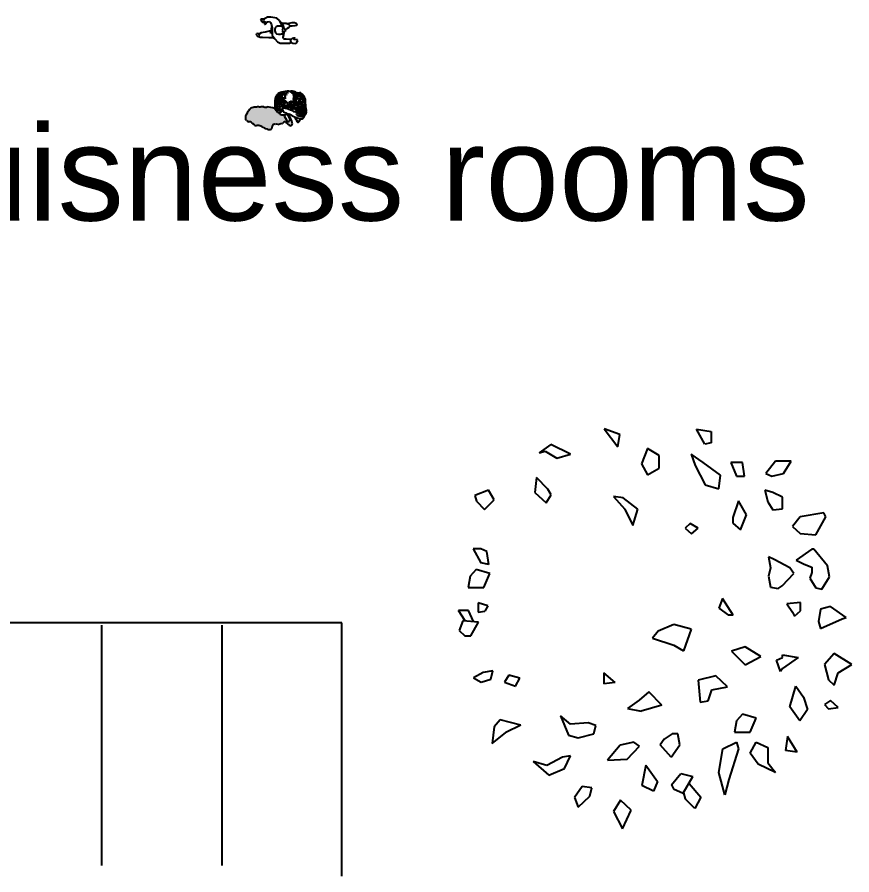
# Model space of a CAD drawing. Header units: millimetres. Extents: x -17017 to 2697, y 1903 to 18260.
# Drawn here: x -17005.817 to -17002.342, y 18216.758 to 18220.327 of the extents above; entities that cross this region are included whole.
import ezdxf

# ---------------------------------------------------------------- set-up
doc = ezdxf.new("R2010")
doc.units = ezdxf.units.MM
doc.linetypes.add('0', pattern=[0])
for name, color, linetype in [('BONGDO', 8, 'Continuous'), ('CAY', 94, 'Continuous'), ('DIEN HOA', 111, 'Continuous'), ('DIENHOA', 3, 'Continuous')]:
    doc.layers.add(name, color=color, linetype=linetype)
doc.styles.get("Standard").update_dxf_attribs({"font": 'arial.ttf'})

# ---------------------------------------------------------------- blocks, each defined once
blk = doc.blocks.new('A$C5AA32782')
at = {"layer": 'CAY'}
for p, q in [((452.9, 931.4, 0), (426.3, 893.8, 0)), ((456.2, 922, 0), (452.9, 931.4, 0)), ((566, 945.5, 0), (539.4, 903.2, 0)), ((585.9, 912.6, 0), (566, 945.5, 0)), ((479.5, 870.3, 0), (456.2, 922, 0)), ((615.9, 903.2, 0), (585.9, 912.6, 0)), ((669.1, 912.6, 0), (652.5, 893.8, 0)), ((672.4, 889.1, 0), (669.1, 912.6, 0)), ((328.5, 887.1, 0), (288.5, 854.2, 0)), ((355.1, 891.8, 0), (328.5, 887.1, 0)), ((385, 873, 0), (355.1, 891.8, 0)), ((426.3, 893.8, 0), (432.9, 870.3, 0)), ((539.4, 903.2, 0), (566, 879.7, 0)), ((566, 879.7, 0), (602.6, 889.1, 0)), ((602.6, 889.1, 0), (615.9, 903.2, 0)), ((652.5, 893.8, 0), (662.4, 879.7, 0)), ((662.4, 879.7, 0), (672.4, 889.1, 0)), ((211.1, 882.5, 0), (201.2, 877.8, 0)), ((201.2, 877.8, 0), (211.1, 821.4, 0)), ((254.4, 859, 0), (211.1, 882.5, 0)), ((381.7, 858.9, 0), (385, 873, 0)), ((432.9, 870.3, 0), (462.9, 865.6, 0)), ((462.9, 865.6, 0), (479.5, 870.3, 0)), ((251, 821.4, 0), (254.4, 859, 0)), ((288.5, 854.2, 0), (288.5, 849.5, 0)), ((288.5, 849.5, 0), (315.2, 811.9, 0)), ((325.1, 830.7, 0), (331.8, 849.5, 0)), ((331.8, 849.5, 0), (345.1, 849.5, 0)), ((345.1, 849.5, 0), (358.4, 844.8, 0)), ((358.4, 844.8, 0), (381.7, 858.9, 0)), ((315.2, 811.9, 0), (325.1, 830.7, 0)), ((617.8, 810.6, 0), (644.5, 829.4, 0)), ((644.5, 829.4, 0), (674.4, 838.7, 0)), ((674.4, 838.7, 0), (701, 820, 0)), ((211.1, 821.4, 0), (234.4, 802.6, 0)), ((234.4, 802.6, 0), (251, 821.4, 0)), ((347, 805.9, 0), (333.7, 796.5, 0)), ((377, 777.7, 0), (347, 805.9, 0)), ((436.8, 821.9, 0), (416.8, 821.9, 0)), ((416.8, 821.9, 0), (420.1, 789, 0)), ((450.1, 807.8, 0), (436.8, 821.9, 0)), ((440.1, 803.1, 0), (450.1, 807.8, 0)), ((542.4, 778.7, 0), (549.1, 816.3, 0)), ((549.1, 816.3, 0), (575.7, 778.7, 0)), ((667.7, 796.5, 0), (617.8, 810.6, 0)), ((701, 820, 0), (667.7, 796.5, 0)), ((776.2, 813.8, 0), (739, 790.4, 0)), ((776.2, 813.8, 0), (772.2, 785.7, 0)), ((107, 781, 0), (77, 799.8, 0)), ((77, 799.8, 0), (77, 762.2, 0)), ((333.7, 796.5, 0), (313.8, 759, 0)), ((420.1, 789, 0), (440.1, 803.1, 0)), ((739, 790.4, 0), (772.2, 785.7, 0)), ((113.6, 752.8, 0), (107, 781, 0)), ((163.9, 778.9, 0), (152.9, 755.4, 0)), ((191.6, 778.9, 0), (163.9, 778.9, 0)), ((194, 755.2, 0), (191.6, 778.9, 0)), ((383.6, 768.3, 0), (377, 777.7, 0)), ((380.3, 749.6, 0), (383.6, 768.3, 0)), ((549.1, 778.7, 0), (542.4, 778.7, 0)), ((555.7, 764.6, 0), (549.1, 778.7, 0)), ((582.4, 774, 0), (555.7, 764.6, 0)), ((575.7, 778.7, 0), (582.4, 774, 0)), ((77, 762.2, 0), (107, 738.7, 0)), ((107, 738.7, 0), (113.6, 752.8, 0)), ((152.9, 755.4, 0), (147.3, 735.9, 0)), ((147.3, 735.9, 0), (175, 743.7, 0)), ((175, 743.7, 0), (194.4, 755.4, 0)), ((313.8, 759, 0), (307.1, 744.9, 0)), ((307.1, 744.9, 0), (333.7, 749.6, 0)), ((333.7, 749.6, 0), (353.7, 744.9, 0)), ((353.7, 744.9, 0), (380.3, 749.6, 0)), ((752.3, 715.2, 0), (765.6, 743.4, 0)), ((765.6, 743.4, 0), (802.2, 743.4, 0)), ((802.2, 743.4, 0), (825.4, 762.2, 0)), ((825.4, 762.2, 0), (805.5, 719.9, 0)), ((547, 726.4, 0), (523.7, 688.8, 0)), ((566.9, 688.8, 0), (547, 726.4, 0)), ((695, 715.3, 0), (685, 682.5, 0)), ((728.2, 701.2, 0), (695, 715.3, 0)), ((728.2, 663.7, 0), (728.2, 701.2, 0)), ((778.9, 701.1, 0), (752.3, 715.2, 0)), ((805.5, 719.9, 0), (778.9, 701.1, 0)), ((113.6, 687.1, 0), (80.3, 682.4, 0)), ((80.3, 682.4, 0), (80.3, 654.2, 0)), ((113.6, 668.3, 0), (113.6, 687.1, 0)), ((206.1, 691.9, 0), (172.9, 673.1, 0)), ((242.7, 677.8, 0), (206.1, 691.9, 0)), ((523.7, 688.8, 0), (533.7, 655.9, 0)), ((533.7, 655.9, 0), (566.9, 688.8, 0)), ((685, 682.5, 0), (701.6, 668.4, 0)), ((80.3, 654.2, 0), (113.6, 668.3, 0)), ((172.9, 673.1, 0), (212.8, 659, 0)), ((226.1, 659, 0), (242.7, 677.8, 0)), ((447.5, 660.3, 0), (407.6, 634.6, 0)), ((447.5, 660.3, 0), (447.5, 648.7, 0)), ((701.6, 668.4, 0), (728.2, 663.7, 0)), ((752.3, 668.3, 0), (768.9, 673, 0)), ((768.9, 635.4, 0), (752.3, 668.3, 0)), ((768.9, 673, 0), (842.1, 649.5, 0)), ((212.8, 659, 0), (226.1, 659, 0)), ((430.9, 625.3, 0), (447.5, 648.7, 0)), ((619.8, 646.7, 0), (593.2, 618.5, 0)), ((626.5, 609.1, 0), (619.8, 646.7, 0)), ((878.7, 640.1, 0), (825.4, 626, 0)), ((842.1, 649.5, 0), (878.7, 640.1, 0)), ((110.8, 630, 0), (80.9, 587.7, 0)), ((144.1, 625.3, 0), (110.8, 630, 0)), ((134.1, 592.4, 0), (144.1, 625.3, 0)), ((407.6, 634.6, 0), (430.9, 625.3, 0)), ((593.2, 618.5, 0), (603.2, 576.2, 0)), ((825.4, 626, 0), (768.9, 635.4, 0)), ((0.4, 572.3, 0), (5.9, 607.5, 0)), ((5.9, 607.5, 0), (33.6, 607.5, 0)), ((33.6, 607.5, 0), (36.4, 591.8, 0)), ((653.1, 599.7, 0), (626.5, 609.1, 0)), ((656.4, 580.9, 0), (653.1, 599.7, 0)), ((36.4, 591.8, 0), (0.4, 572.3, 0)), ((80.9, 587.7, 0), (60.9, 559.5, 0)), ((87.6, 568.9, 0), (134.1, 592.4, 0)), ((603.2, 576.2, 0), (656.4, 580.9, 0)), ((851.7, 554.1, 0), (885, 582.3, 0)), ((885, 582.3, 0), (911.6, 568.2, 0)), ((60.9, 559.5, 0), (87.6, 568.9, 0)), ((238.2, 576, 0), (227.1, 556.4, 0)), ((252.1, 560.3, 0), (238.2, 576, 0)), ((238.2, 544.7, 0), (252.1, 560.3, 0)), ((480.7, 559.5, 0), (469.6, 517.6, 0)), ((480.7, 559.5, 0), (532.8, 541.1, 0)), ((827.9, 533.9, 0), (835.1, 563.5, 0)), ((875, 540, 0), (835.1, 563.5, 0)), ((911.6, 568.2, 0), (888.3, 544.7, 0)), ((227.1, 556.4, 0), (238.2, 544.7, 0)), ((519.5, 517.6, 0), (532.8, 541.1, 0)), ((865, 516.5, 0), (875, 540, 0)), ((873.9, 540.7, 0), (888.3, 544.7, 0)), ((469.6, 517.6, 0), (486.2, 480, 0)), ((502.9, 465.9, 0), (519.5, 517.6, 0)), ((758.9, 532, 0), (732.3, 527.3, 0)), ((732.3, 527.3, 0), (732.3, 513.2, 0)), ((788.5, 511.1, 0), (758.9, 532, 0)), ((855.1, 511.8, 0), (827.9, 533.9, 0)), ((855.1, 511.8, 0), (865, 516.5, 0)), ((732.3, 513.2, 0), (745.6, 494.4, 0)), ((788.5, 511.1, 0), (758.9, 485, 0)), ((63.9, 482, 0), (47.2, 453.8, 0)), ((93.8, 482, 0), (63.9, 482, 0)), ((110.4, 453.8, 0), (93.8, 482, 0)), ((486.2, 480, 0), (502.9, 465.9, 0)), ((664, 488.3, 0), (631.4, 457.6, 0)), ((664, 488.3, 0), (678, 438.8, 0)), ((745.6, 494.4, 0), (758.9, 485, 0)), ((807.7, 450.2, 0), (846.9, 477.9, 0)), ((846.9, 477.9, 0), (870.2, 468.5, 0)), ((47.2, 453.8, 0), (83.8, 439.7, 0)), ((83.8, 439.7, 0), (110.4, 453.8, 0)), ((631.4, 457.6, 0), (651.4, 434.1, 0)), ((870.2, 468.5, 0), (856.9, 440.3, 0)), ((651.4, 434.1, 0), (671.4, 405.9, 0)), ((671.4, 405.9, 0), (678, 438.8, 0)), ((762.3, 435, 0), (752.8, 421.6, 0)), ((793.1, 404.9, 0), (762.3, 435, 0)), ((807.7, 450.2, 0), (856.9, 440.3, 0)), ((192.8, 430.8, 0), (165.1, 395.5, 0)), ((231.6, 419, 0), (192.8, 430.8, 0)), ((192.8, 399.5, 0), (231.6, 419, 0)), ((752.8, 421.6, 0), (759.9, 388.1, 0)), ((915.7, 415.1, 0), (891.6, 389.5, 0)), ((961, 393.8, 0), (915.7, 415.1, 0)), ((162.3, 372.1, 0), (192.8, 399.5, 0)), ((165.1, 395.5, 0), (162.3, 372.1, 0)), ((795.4, 358, 0), (793.1, 404.9, 0)), ((918.8, 372.4, 0), (961, 393.8, 0)), ((13.3, 387.6, 0), (0, 350, 0)), ((0, 350, 0), (43.2, 382.9, 0)), ((43.2, 382.9, 0), (13.3, 387.6, 0)), ((609.3, 376.3, 0), (585.9, 348.8, 0)), ((609.3, 376.3, 0), (612.6, 348.8, 0)), ((759.9, 388.1, 0), (795.4, 358, 0)), ((891.6, 389.5, 0), (918.8, 372.4, 0)), ((585.9, 348.8, 0), (612.6, 348.8, 0)), ((712.3, 330, 0), (705.7, 311.2, 0)), ((732.3, 325.3, 0), (712.3, 330, 0)), ((705.7, 311.2, 0), (709, 268.9, 0)), ((742.3, 287.7, 0), (732.3, 325.3, 0)), ((862, 320.6, 0), (858.7, 297.1, 0)), ((882, 315.9, 0), (862, 320.6, 0)), ((908.6, 287.7, 0), (882, 315.9, 0)), ((858.7, 297.1, 0), (885.3, 278.3, 0)), ((60.4, 268.9, 0), (37.1, 221.9, 0)), ((70.4, 236, 0), (60.4, 268.9, 0)), ((709, 268.9, 0), (689.1, 245.4, 0)), ((735.6, 264.2, 0), (742.3, 287.7, 0)), ((815.5, 254.8, 0), (785.5, 268.9, 0)), ((785.5, 268.9, 0), (788.8, 250.1, 0)), ((885.3, 278.3, 0), (908.6, 287.7, 0)), ((689.1, 245.4, 0), (735.6, 264.2, 0)), ((788.8, 250.1, 0), (808.8, 212.5, 0)), ((788.8, 250.1, 0), (808.8, 212.5, 0)), ((832.1, 217.2, 0), (815.5, 254.8, 0)), ((53.7, 207.8, 0), (70.4, 236, 0)), ((37.1, 221.9, 0), (57.1, 193.7, 0)), ((57.1, 193.7, 0), (53.7, 207.8, 0)), ((144.4, 214.7, 0), (116.7, 187.3, 0)), ((158.3, 222.5, 0), (144.4, 214.7, 0)), ((152.8, 183.4, 0), (177.7, 210.8, 0)), ((177.7, 210.8, 0), (158.3, 222.5, 0)), ((798.8, 179.6, 0), (832.1, 217.2, 0)), ((808.8, 212.5, 0), (798.8, 179.6, 0)), ((116.7, 187.3, 0), (152.8, 183.4, 0)), ((598.8, 147.3, 0), (591.7, 120.5, 0)), ((617.8, 137.2, 0), (598.8, 147.3, 0)), ((711.9, 149.9, 0), (699, 99.8, 0)), ((711.9, 149.9, 0), (729, 113.9, 0)), ((608.3, 110.5, 0), (617.8, 137.2, 0)), ((591.7, 120.5, 0), (608.3, 110.5, 0)), ((755.6, 81, 0), (729, 113.9, 0)), ((170.2, 85.7, 0), (146.9, 71.6, 0)), ((193.4, 62.2, 0), (170.2, 85.7, 0)), ((601.4, 77.9, 0), (581.4, 82.6, 0)), ((581.4, 82.6, 0), (584.8, 59.1, 0)), ((699, 99.8, 0), (715.7, 85.7, 0)), ((715.7, 85.7, 0), (755.6, 81, 0)), ((146.9, 71.6, 0), (160.2, 38.7, 0)), ((173.5, 43.4, 0), (193.4, 62.2, 0)), ((294.7, 67.6, 0), (288.1, 53.5, 0)), ((325.8, 72.5, 0), (294.7, 67.6, 0)), ((325.8, 72.5, 0), (321.3, 53.5, 0)), ((347.3, 75.1, 0), (337.3, 42.2, 0)), ((380.6, 61, 0), (347.3, 75.1, 0)), ((424.6, 70.4, 0), (418.1, 47.4, 0)), ((424.6, 70.4, 0), (437.5, 63.1, 0)), ((440.3, 47.4, 0), (437.5, 63.1, 0)), ((608, 54.4, 0), (601.4, 77.9, 0)), ((160.2, 38.7, 0), (173.5, 43.4, 0)), ((288.1, 53.5, 0), (288.1, 34.7, 0)), ((288.1, 34.7, 0), (321.3, 53.5, 0)), ((337.3, 42.2, 0), (354, 28.1, 0)), ((380.6, 23.4, 0), (380.6, 61, 0)), ((418.1, 47.4, 0), (440.3, 47.4, 0)), ((463.9, 47.9, 0), (460.6, 10.4, 0)), ((497.2, 29.2, 0), (463.9, 47.9, 0)), ((584.8, 59.1, 0), (598.1, 35.6, 0)), ((598.1, 35.6, 0), (608, 54.4, 0)), ((354, 28.1, 0), (380.6, 23.4, 0)), ((462.9, 36.2, 0), (435.8, 23.5, 0)), ((435.8, 23.5, 0), (435.8, 0, 0)), ((497.2, 15.1, 0), (497.2, 29.2, 0)), ((461.1, 15.9, 0), (435.8, 0, 0)), ((460.6, 10.4, 0), (483.9, 1, 0)), ((483.9, 1, 0), (497.2, 15.1, 0))]:
    blk.add_line(p, q, dxfattribs=at)
blk = doc.blocks.new('n41')
at = {"layer": 'BONGDO'}
h = blk.add_hatch(color=256, dxfattribs=at)
h.dxf.hatch_style = 1
h.paths.add_polyline_path([(-209, -130, -0.15852), (-239, -126, -0.138617), (-293, -50), (-302, -50, 0.076306), (-453, -20, -0.112203), (-521, -20, 0.056534), (-598, -23, 0.038007), (-672, -22, 0.044955), (-771, -38, 0.179604), (-840, -92, 0.083627), (-875, -160, -0.33334), (-889, -179, 0.182784), (-908, -229, 0.115969), (-902, -283, -0.121554), (-886, -305, 0.106202), (-835, -327, -0.178347), (-774, -349, -0.063468), (-738, -383, -0.162275), (-719, -397, 0.253924), (-676, -410, -0.090964), (-625, -405, -0.039579), (-583, -421, -0.082044), (-537, -445, 0.043727), (-439, -488, 0.275766), (-356, -469, 0.054781), (-351, -434, -0.24207), (-321, -384, -0.162274), (-284, -384, -0.219632), (-230, -384, 0.020846), (-151, -357, 0.105675), (-136, -364, -0.09017), (-74, -321, 0.224867), (43, -413, 0.281216), (71, -372, 0.108036), (-13, -170, -0.004287), (-29, -173, -0.028321), (24, -280, -0.042476), (10, -308, -0.482978), (-34, -318, -0.018689), (-111, -185, -0.168986), (-183, -171, -0.251731)])
for p, q in [((-302, -50), (-289, -50)), ((-13, -170), (-13, -168))]:
    blk.add_line(p, q, dxfattribs=at)
for centre, radius, start, end in [((-894, -160), 19.9, 286.2589, 0), ((-654, -230), 231, 143.3432, 162.4645), ((-732, -157), 125, 107.9687, 148.6966), ((-633, -577), 557, 94.0141, 104.3102), ((-646, -514), 493, 84.4279, 93.1344), ((-545, -358), 339, 85.9145, 98.8573), ((-487, 130), 154, 257.196, 282.804), ((-476, -528), 508, 69.9632, 87.4174), ((-432, -461), 511, 10.0609, 34.7253), ((-790, -242), 119, 173.48, 199.9399), ((-833, -229), 74.8, 138.1215, 179.5551), ((-939, -326), 57.1, 21.6773, 49.3994), ((-808, -198), 132, 234.2468, 258.4955), ((-835, -420), 93.2, 49.5512, 90), ((-887, -510), 196, 40.34, 54.8665), ((13, -513), 211, 114.3897, 134.9993), ((82, -243), 175, 206.5656, 257.2582), ((-750, -419), 37.7, 34.6961, 71.5655), ((-685, -364), 47, 225.0007, 281.9913), ((-637, -546), 142, 84.9606, 105.7508), ((-704, -674), 280, 64.4299, 73.496), ((-633, -573), 159, 53.2701, 72.0313), ((-243, 97), 616, 241.4606, 251.4757), ((-413, -409), 82.8, 252.1602, 313.8284), ((-513, -430), 162, 345.9634, 358.5059), ((-288, -438), 63.2, 121.2795, 175.7107), ((-303, -439), 57.9, 71.5655, 108.4345), ((-257, -443), 64.5, 65.2254, 114.7746), ((-515, 583), 1008, 286.3892, 291.1661), ((-129, -327), 37.5, 233.9733, 258.1028), ((23, -370), 47.4, 295.4072, 358.2345)]:
    blk.add_arc(centre, radius, start, end, dxfattribs=at)
at = {"layer": 'DIENHOA'}
blk.add_line((-29, -173), (-29, -172), dxfattribs=at)
for centre, radius, start, end in [((-353, 232), 91.2, 321.3441, 336.7355), ((-217, 200), 58.8, 194.2562, 253.4152), ((-46, 88), 228, 142.3727, 167.5707), ((-294, 206), 27.4, 337.383, 2.0101), ((-157, 133), 132, 128.4062, 145.8441), ((-562, 526), 433, 318.1839, 321.6223), ((-109, 136), 124, 120.8165, 176.4643), ((-123, 274), 113, 194.9529, 254.6092), ((-172, 205), 59.3, 103.3821, 157.7281), ((-187, 218), 52.5, 107.4308, 132.7134), ((-141, 162), 123, 96.8027, 120.0721), ((-390, 121), 249, 12.6989, 37.8021), ((-97, -11), 287, 87.4825, 107.8077), ((-135, 167), 50.6, 94.1103, 166.7109), ((-81, -19), 278, 95.2993, 109.4377), ((-104, 72), 218, 96.5067, 103.7835), ((-262, 229), 124, 354.3497, 26.9302), ((-123, 198), 25.5, 148.2654, 202.5829), ((-163, 182), 17.8, 337.3137, 18.4423), ((-93, 230), 72.8, 223.4649, 239.9508), ((-111, 180), 45.3, 116.5552, 137.161), ((-148, 242), 26.3, 308.2721, 332.0925), ((-17, -181), 483, 94.0665, 103.3717), ((-16, 179), 119, 138.1676, 155.26), ((-191, 272), 85.7, 350.6025, 14.5708), ((49, 112), 183, 124.2376, 147.748), ((-54, 218), 65.7, 118.3588, 141.7386), ((-293, 129), 202, 1.4183, 15.1603), ((26, 232), 113, 182.0709, 200.2682), ((-109, 307), 39, 308.5475, 329.41), ((-102, 182), 24.4, 354.4405, 28.1888), ((-7, 170), 71.7, 172.872, 194.8884), ((-34, 232), 43.2, 180, 206.7961), ((-18, 214), 92.4, 110.8415, 128.4112), ((9, 127), 151, 97.8706, 114.8277), ((-34, 233), 20.7, 167.466, 201.3352), ((-36, 274), 30.9, 88.4525, 119.972), ((-24, 154), 151, 77.6649, 94.2504), ((57, 84), 223, 87.7552, 102.6351), ((-8, 220), 83.4, 64.1032, 78.3684), ((-48, 137), 175, 50.6297, 64.1542), ((-19, 188), 119, 28.9901, 45.986), ((7, -82), 393, 70.6113, 81.3124), ((107, 189), 89, 71.7585, 116.294), ((121, 258), 38.9, 199.0206, 225.0123), ((38, 187), 64.1, 321.3988, 10.2742), ((140, 139), 107, 98.0897, 117.3599), ((78, 206), 29.3, 356.5819, 57.3694), ((121, 201), 14.4, 168.5428, 215.0036), ((1997, -376), 1973, 160.3303, 163.2262), ((-43, 135), 162, 7.0409, 20.7099), ((149, 122), 62.1, 94.0891, 122.981), ((541, 21), 428, 157.5824, 167.9084), ((136, 199), 47.1, 47.3018, 104.4761), ((94, 72), 205, 53.2971, 78.5155), ((240, 608), 335, 252.2138, 261.7935), ((287, 145), 148, 144.1216, 164.831), ((120, 129), 60.1, 34.7846, 65.7665), ((37, 336), 167, 321.5537, 331.839), ((199, 254), 36.8, 214.901, 274.7599), ((380, 74), 228, 141.1777, 156.9083), ((154, 291), 45, 311.5041, 341.0913), ((206, 399), 123, 263.4171, 276.5829), ((480, 19), 342, 133.0662, 144.5441), ((115, 66), 174, 31.3664, 60.3062), ((94, 55), 219, 43.9611, 55.9931), ((876, -109), 700, 149.0832, 160.4032), ((204, 170), 108, 33.6265, 81.6329), ((903, -298), 785, 139.3955, 148.5537), ((-259, -536), 902, 52.9978, 55.5497), ((189, 89), 134, 20.4747, 44.6537), ((188, 134), 143, 15.3631, 41.851), ((-196, 136), 148, 227.6547, 270.674), ((1418, 29), 1712, 175.6135, 182.703), ((-203, 171), 134, 227.2624, 252.5115), ((-168, 311), 240, 238.6813, 251.6905), ((-266, 158), 23.4, 131.903, 174.7806), ((-224, 191), 69.8, 203.1488, 258.5958), ((1186, 18), 1460, 175.303, 184.4106), ((1097, -41), 1343, 172.0788, 183.44), ((-188, 238), 164, 250.4585, 267.5745), ((-182, 283), 247, 255.7463, 266.4877), ((-168, 329), 218, 251.2067, 272.1853), ((-197, 184), 54, 227.7716, 309.9626), ((789, 20), 986, 170.741, 188.5199), ((-190, 159), 123, 266.6973, 286.6637), ((-200, 165), 90.8, 273.0136, 305.3798), ((-112, 126), 53.1, 161.9093, 186.1919), ((-99, 154), 74.2, 207.0606, 225.8247), ((-3, 87), 169, 148.2017, 160.6021), ((-84, 46), 70.5, 157.8412, 193.5462), ((-138, 42), 19.8, 219.999, 301.4222), ((-179, 86), 32.4, 336.0287, 27.7286), ((97, 27), 241, 180.7, 195.07), ((21, 302), 337, 240.7813, 255.4867), ((-138, 154), 15.7, 349.4612, 55.3164), ((-4, 118), 123, 164.2424, 179.7166), ((-30, 127), 97.8, 184.9012, 230.143), ((-101, -29), 60, 99.9847, 115.8567), ((1725, 2625), 3179, 234.7004, 235.4441), ((-94, 131), 16.7, 164.7386, 195.2614), ((-293, 234), 207, 331.8026, 344.1342), ((-82, 89), 22.5, 194.6269, 283.1773), ((90, -11), 188, 170.8212, 190.1419), ((-91, 83), 30.8, 266.9348, 312.0546), ((-52, 104), 30.1, 149.4773, 180), ((-62, 108), 20.9, 190.5737, 229.4109), ((-71, 58), 51.3, 262.0599, 300.2401), ((-77, 82), 10.6, 356.5303, 83.1051), ((-82, 83), 16.1, 291.1731, 354.4338), ((236, -247), 433, 131.1266, 134.9877), ((588, 7), 653, 180.0095, 185.3152), ((-47, 72), 7.89, 37.729, 105.4159), ((-24, -57), 73.3, 94.2182, 106.3829), ((-1, 84), 40.9, 190.1289, 206.0497), ((-58, 46), 28.5, 6.0634, 44.6411), ((-37, 29), 15.1, 300.0579, 334.1597), ((-25, 49), 4.2, 180, 263.2915), ((-423, -9), 395, 356.1363, 3.7377), ((8, 148), 109, 252.2233, 267.6638), ((15, -8), 49.1, 103.59, 141.4578), ((-55, -1817), 1846, 85.4369, 88.8792), ((-281, 68), 290, 342.7039, 354.646), ((34, -63), 108, 90.1191, 106.8516), ((91, 67), 84.4, 158.6884, 184.03), ((39, 75), 22.2, 150.0237, 207.4845), ((336, 131), 310, 187.291, 194.5404), ((25, 89), 45.1, 282.3756, 303.5841), ((-54, 21), 93.8, 351.8738, 15.0784), ((137, -4), 98.7, 173.159, 191.9292), ((130, 87), 89.6, 166.533, 176.7281), ((13, 80), 46.8, 320.9524, 349.9535), ((14, 88), 44.2, 9.7865, 28.2799), ((18, 165), 102, 293.7045, 321.7377), ((-1095, 283), 1216, 341.7905, 347.5252), ((-52, -800), 881, 77.0514, 82.5304), ((154, 88), 84.4, 160.5749, 176.3462), ((53, 153), 43.8, 322.5375, 354.255), ((105, 104), 46.4, 101.3052, 111.4606), ((1118, -272), 1067, 159.0191, 164.1202), ((38, -453), 479, 71.4346, 83.5415), ((135, 100), 37, 152.2629, 176.307), ((-404, 202), 567, 332.4774, 348.8991), ((69, 160), 54.3, 307.7349, 326.4828), ((76, 9), 112, 46.5476, 76.2056), ((58, 152), 60.2, 338.3768, 2.6906), ((247, 203), 177, 234.8801, 246.0265), ((293, 229), 198, 224.6907, 235.8751), ((-456, 208), 620, 349.2438, 353.1201), ((217, 132), 57.5, 145.5888, 177.5505), ((-200, 14), 376, 346.4148, 4.2094), ((278, 324), 194, 235.8829, 244.5026), ((311, 14), 139, 145.6268, 168.5726), ((159, -3), 47.1, 39.2466, 70.3413), ((1470, -224), 1299, 167.7384, 173.2371), ((228, 108), 63.2, 223.0647, 244.2454), ((221, 133), 150, 257.2943, 326.9706), ((140, 60), 104, 28.177, 58.6361), ((128, 228), 207, 289.314, 343.2489), ((110, 167), 115, 319.3958, 339.0493), ((317, 27), 118, 134.3566, 167.6645), ((189, 30), 24.7, 20.9989, 61.0233), ((260, 133), 36.6, 219.9335, 250.8955), ((5, 17), 232, 351.8127, 8.3343), ((228, 58), 44.8, 24.1418, 63.9906), ((555, 334), 341, 211.2685, 221.0914), ((-466, -24), 742, 1.3394, 7.7802), ((75, 10), 241, 1.3992, 23.4035), ((0, -20), 351, 11.075, 26.5682), ((28, -28), 291, 353.7565, 8.6503), ((422, 203), 101, 197.8763, 218.2619), ((-484, 55), 831, 358.6246, 5.9252), ((887, -7), 542, 175.6019, 182.5796), ((-134, 202), 271, 233.8691, 244.8876), ((-218, 39), 117, 230.9462, 256.0089), ((-133, 6), 169, 200.1353, 231.1024), ((-157, 116), 184, 240.1579, 258.557), ((-171, 125), 214, 249.2488, 264.4293), ((-218, -81), 49.5, 244.1305, 280.1607), ((-217, 7), 137, 273.3669, 311.2094), ((-158, -126), 51.2, 184.3981, 240.9164), ((-187, 83), 95.3, 265.6944, 297.7947), ((-173, 63), 129, 260.8797, 286.7592), ((-201, 124), 212, 272.4635, 288.5842), ((-126, -74), 112, 239.3458, 277.712), ((-311, -878), 861, 69.1227, 78.3277), ((-13, -47), 124, 174.1016, 202.1717), ((-69, -75), 61.6, 197.6981, 255.158), ((-214, 802), 992, 275.9814, 282.4144), ((153, 353), 543, 244.0719, 253.5599), ((-24, 45), 79.9, 240.7922, 285.7714), ((88, -15), 118, 190.0054, 206.7089), ((-943, -693), 1051, 23.1205, 29.6094), ((34, -23), 37.6, 172.918, 194.0752), ((-1211, -3379), 3519, 68.5974, 69.9461), ((283, -890), 904, 105.62, 108.4395), ((162, -17), 166, 185.116, 201.3831), ((-133, -489), 347, 56.8191, 67.5713), ((66, -118), 103, 61.4822, 104.8426), ((-11118, -930), 11195, 4.2914, 4.636), ((264, -98), 191, 170.6438, 181.214), ((132, 0), 118, 240.4106, 263.516), ((83, -66), 7.35, 90, 192.0779), ((79, -164), 106, 68.5046, 87.9372), ((144, 166), 196, 261.5446, 273.068), ((82, -174), 114, 59.0175, 71.3459), ((92, -224), 111, 51.4316, 75.9677), ((160, -27), 53.1, 248.6557, 270.5133), ((260, -209), 122, 133.2574, 154.0967), ((226, -138), 78.4, 193.0718, 226.0769), ((159, -96), 66.2, 66.6496, 93.8151), ((158, -72), 8.34, 287.605, 343.3862), ((282, -6), 179, 227.4862, 260.6391), ((175, -80), 10.8, 57.991, 146.2019), ((35, -83), 146, 345.3811, 4.8912), ((662, 1091), 1304, 248.1439, 251.2652), ((321, 399), 482, 253.1738, 262.4687), ((259, 17), 135, 234.3359, 277.5703), ((195, -64), 29.9, 52.3028, 109.7937), ((262, 84), 134, 248.8849, 275.9246), ((341, -37), 109, 168.9025, 184.8118), ((-281, -104), 518, 358.7048, 6.4113), ((331, -109), 94.8, 184.1322, 201.5428), ((260, -64), 82.2, 257.7603, 317.0002), ((208, -172), 44.6, 346.2042, 38.3178), ((260, -123), 60.3, 262.434, 299.1363), ((246, 57), 136, 275.0316, 317.5189), ((271, 38), 87.1, 272.9973, 328.465), ((5818, 59), 5543, 180.6751, 181.8099), ((315, -211), 101, 99.2476, 111.803), ((-364, -301), 669, 13.7546, 16.0304), ((179, -165), 109, 353.695, 12.1114), ((378, -171), 91, 183.5475, 209.1196), ((140, 167), 374, 293.6909, 307.2916), ((424, -242), 181, 113.1726, 133.7293), ((258, -110), 112, 298.9533, 334.75), ((594, -77), 278, 176.272, 188.9625), ((708, -65), 392, 188.07, 198.5587), ((378, -161), 70.3, 106.4125, 144.3201), ((612, -12), 267, 184.085, 199.5166), ((298, -129), 67.8, 334.3067, 23.5717), ((1705, 768), 2050, 207.6996, 211.9823), ((-17, -295), 28.9, 231.7657, 334.8838), ((-147, -212), 184, 328.5709, 338.2998), ((181, -16), 220, 235.7472, 252.765), ((541, 913), 1216, 249.5, 255.1951), ((800, 69), 742, 203.5584, 212.1719), ((218, -272), 58.6, 189.7822, 241.8921), ((313, 167), 389, 248.6914, 265.0722), ((191, -319), 20.2, 199.7465, 321.3285), ((182, -288), 37.1, 283.2988, 341.4971), ((126, -261), 108, 318.6527, 358.3215), ((262, -196), 73.6, 244.5335, 278.8129), ((579, -102), 337, 193.7146, 200.0067), ((258, -223), 48.4, 288.4374, 324.5088), ((275, -155), 65.3, 274.2501, 304.8283), ((203, -161), 131, 316.4012, 343.8582)]:
    blk.add_arc(centre, radius, start, end, dxfattribs=at)
blk = doc.blocks.new('Arch.Space.People2')
at = {"layer": 'DIEN HOA', "linetype": 'Continuous'}
for p, q in [((121.405, 137.421), (121.401, 137.408)), ((121.401, 137.408), (121.414, 137.402)), ((121.452, 137.417), (121.405, 137.421)), ((121.414, 137.402), (121.407, 137.394)), ((121.407, 137.394), (121.412, 137.387)), ((121.412, 137.387), (121.424, 137.385)), ((121.467, 137.408), (121.452, 137.417)), ((121.471, 137.421), (121.46, 137.383)), ((121.496, 137.43), (121.471, 137.421)), ((121.545, 137.457), (121.496, 137.43)), ((121.611, 137.461), (121.545, 137.457)), ((121.736, 137.442), (121.611, 137.461)), ((121.791, 137.394), (121.736, 137.442)), ((121.842, 137.304), (121.791, 137.394)), ((121.424, 137.385), (121.418, 137.379)), ((121.418, 137.379), (121.42, 137.37)), ((121.42, 137.37), (121.445, 137.37)), ((121.445, 137.37), (121.435, 137.36)), ((121.435, 137.36), (121.441, 137.353)), ((121.441, 137.353), (121.49, 137.347)), ((121.46, 137.383), (121.465, 137.368)), ((121.465, 137.368), (121.528, 137.353)), ((121.484, 137.328), (121.48, 137.315)), ((121.48, 137.315), (121.49, 137.313)), ((121.496, 137.334), (121.484, 137.328)), ((121.49, 137.347), (121.496, 137.334)), ((121.49, 137.313), (121.499, 137.321)), ((121.499, 137.321), (121.515, 137.322)), ((121.515, 137.322), (121.518, 137.351)), ((121.528, 137.353), (121.547, 137.366)), ((121.547, 137.366), (121.586, 137.372)), ((121.586, 137.372), (121.607, 137.351)), ((121.607, 137.351), (121.63, 137.304)), ((121.617, 137.209), (121.613, 137.169)), ((121.636, 137.277), (121.617, 137.209)), ((121.63, 137.304), (121.643, 137.241)), ((121.643, 137.241), (121.639, 137.086)), ((121.7, 137.241), (121.694, 137.207)), ((121.723, 137.262), (121.7, 137.241)), ((121.755, 137.27), (121.723, 137.262)), ((121.798, 137.275), (121.755, 137.27)), ((121.831, 137.27), (121.798, 137.275)), ((121.831, 137.345), (121.834, 137.334)), ((121.844, 137.341), (121.831, 137.345)), ((121.873, 137.256), (121.831, 137.27)), ((121.863, 137.311), (121.844, 137.341)), ((121.863, 137.234), (121.85, 137.222)), ((121.85, 137.222), (121.865, 137.205)), ((121.867, 137.256), (121.853, 137.239)), ((121.853, 137.239), (121.863, 137.234)), ((121.855, 137.339), (121.933, 137.336)), ((121.887, 137.258), (121.863, 137.311)), ((121.895, 137.234), (121.873, 137.256)), ((121.901, 137.211), (121.895, 137.234)), ((121.925, 137.196), (121.901, 137.211)), ((121.933, 137.336), (121.978, 137.313)), ((121.956, 137.222), (121.935, 137.207)), ((121.99, 137.247), (121.956, 137.222)), ((121.965, 137.328), (121.992, 137.334)), ((121.978, 137.313), (122.012, 137.285)), ((122.007, 137.268), (121.99, 137.247)), ((121.992, 137.334), (122.056, 137.347)), ((122.012, 137.285), (122.007, 137.268)), ((122.058, 137.27), (122.01, 137.27)), ((122.056, 137.347), (122.103, 137.349)), ((122.115, 137.277), (122.058, 137.27)), ((122.103, 137.349), (122.141, 137.334)), ((122.149, 137.29), (122.115, 137.277)), ((122.141, 137.334), (122.162, 137.309)), ((122.162, 137.309), (122.149, 137.29)), ((121.318, 137.113), (121.31, 137.084)), ((121.31, 137.084), (121.344, 137.056)), ((121.346, 137.122), (121.318, 137.113)), ((121.344, 137.056), (121.38, 137.05)), ((121.382, 137.114), (121.346, 137.122)), ((121.38, 137.111), (121.356, 137.079)), ((121.356, 137.079), (121.384, 137.046)), ((121.412, 137.133), (121.38, 137.111)), ((121.384, 137.046), (121.439, 137.043)), ((121.492, 137.148), (121.412, 137.133)), ((121.439, 137.043), (121.571, 137.039)), ((121.605, 137.175), (121.492, 137.148)), ((121.571, 137.039), (121.636, 137.035)), ((121.613, 137.169), (121.602, 137.118)), ((121.636, 137.035), (121.689, 137.024)), ((121.639, 137.086), (121.696, 137.007)), ((121.694, 137.207), (121.694, 137.175)), ((121.694, 137.175), (121.71, 137.137)), ((121.71, 137.137), (121.734, 137.114)), ((121.734, 137.114), (121.774, 137.107)), ((121.774, 137.107), (121.812, 137.107)), ((121.812, 137.107), (121.851, 137.113)), ((121.855, 137.128), (121.836, 137.113)), ((121.865, 137.205), (121.85, 137.19)), ((121.85, 137.19), (121.861, 137.181)), ((121.861, 137.181), (121.851, 137.173)), ((121.851, 137.173), (121.861, 137.167)), ((121.851, 137.113), (121.886, 137.128)), ((121.867, 137.143), (121.855, 137.128)), ((121.861, 137.167), (121.857, 137.156)), ((121.857, 137.156), (121.867, 137.143)), ((121.87, 137.043), (121.882, 137.092)), ((121.874, 137.01), (121.87, 137.043)), ((121.882, 137.092), (121.893, 137.135)), ((121.886, 137.128), (121.901, 137.156)), ((121.901, 137.156), (121.905, 137.174)), ((121.905, 137.174), (121.923, 137.184)), ((121.923, 137.184), (121.925, 137.196)), ((121.696, 137.007), (121.755, 136.95)), ((121.755, 136.95), (121.806, 136.923)), ((121.806, 136.923), (121.918, 136.918)), ((121.895, 137.003), (121.874, 137.01)), ((121.929, 137.001), (121.895, 137.003)), ((121.918, 136.918), (122.003, 136.923)), ((121.993, 136.995), (121.929, 137.001)), ((122.035, 136.993), (121.993, 136.995)), ((122.003, 136.923), (122.039, 136.931)), ((122.016, 136.927), (122.031, 136.946)), ((122.037, 136.967), (122.028, 136.992)), ((122.031, 136.946), (122.037, 136.967)), ((122.06, 137.02), (122.035, 136.993)), ((122.039, 136.931), (122.073, 136.922)), ((122.088, 137.024), (122.06, 137.02)), ((122.073, 136.922), (122.135, 136.914)), ((122.107, 137.027), (122.088, 137.024)), ((122.088, 137.001), (122.101, 137.012)), ((122.09, 136.995), (122.088, 137.001)), ((122.168, 136.99), (122.09, 136.995)), ((122.101, 137.012), (122.118, 137.02)), ((122.118, 137.02), (122.107, 137.027)), ((122.132, 136.931), (122.16, 136.933)), ((122.139, 136.923), (122.132, 136.931)), ((122.135, 136.914), (122.139, 136.923)), ((122.149, 136.946), (122.175, 136.954)), ((122.158, 136.946), (122.149, 136.946)), ((122.16, 136.933), (122.158, 136.946)), ((122.16, 136.969), (122.171, 136.976)), ((122.175, 136.963), (122.16, 136.969)), ((122.171, 136.976), (122.168, 136.99)), ((122.175, 136.954), (122.175, 136.963))]:
    blk.add_line(p, q, dxfattribs=at)

msp = doc.modelspace()

# ---------------------------------------------------------------- linework, layer by layer
for p, q in [((-17004.4651, 18217.8076), (-17009.4651, 18217.8076)), ((-17005.4651, 18217.7979), (-17005.4651, 18216.7979)), ((-17004.9651, 18217.7979), (-17004.9651, 18216.7979)), ((-17004.4651, 18216.7526), (-17004.4651, 18217.8076))]:
    msp.add_line(p, q)

# ---------------------------------------------------------------- block references
at = {"xscale": 0.2, "yscale": 0.2, "zscale": 0.2}
msp.add_blockref('Arch.Space.People2', (-17029.0835, 18192.8348), dxfattribs=at)
at = {"layer": 'CAY', "xscale": 0.001731526556837155, "yscale": 0.001731526556837155, "zscale": 0.001731526556837155, "rotation": 270}
msp.add_blockref('A$C5AA32782', (-17003.9793, 18218.6135, -0.0001), dxfattribs=at)
at = {"layer": 'DIEN HOA', "linetype": 'Continuous', "xscale": 0.0002, "yscale": 0.0002, "zscale": 0.0002}
msp.add_blockref('n41', (-17004.6853, 18219.9574), dxfattribs=at)

# ---------------------------------------------------------------- texts
at = {"layer": 'BONGDO', "linetype": '0', "insert": (-17006.3854, 18219.8762), "char_height": 0.395399, "attachment_point": 1}
msp.add_mtext_dynamic_manual_height_columns('buisness rooms', width=3.923001, gutter_width=1.977, heights=[0], dxfattribs=at)

doc.saveas('drawing.dxf')
